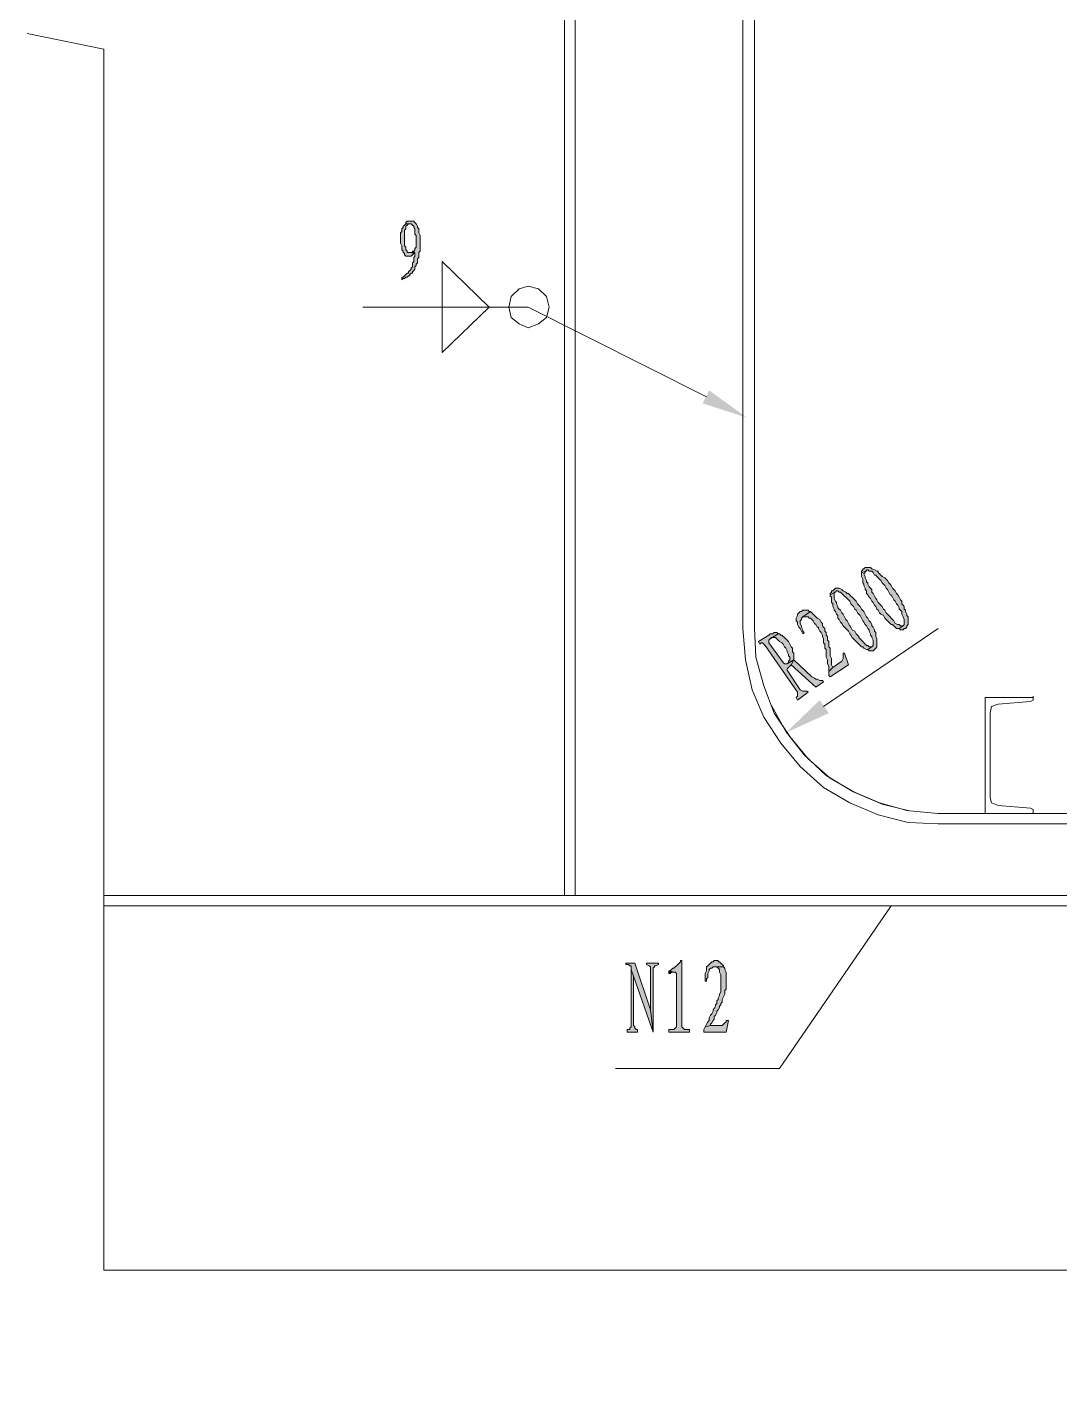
# Model space of a CAD drawing. Header units: millimetres. Extents: x 24 to 410, y 10 to 282.
# Drawn here: x 97.28 to 130.87, y 33.27 to 77.43 of the extents above; entities that cross this region are included whole.
import ezdxf

# ---------------------------------------------------------------- set-up
doc = ezdxf.new("R2010")
doc.units = ezdxf.units.MM

msp = doc.modelspace()

# ---------------------------------------------------------------- hatches: boundary and pattern name
h = msp.add_hatch(color=256)
h.dxf.hatch_style = 2
h.paths.add_polyline_path([(109.770333, 71.12), (109.643333, 71.12), (109.601, 71.077667), (109.601, 71.035333), (109.728, 71.035333), (109.770333, 71.035333), (109.812667, 70.993), (109.855, 70.950667), (109.855, 70.908333), (109.897333, 70.866), (109.897333, 70.696667), (109.939667, 70.654333), (109.939667, 70.273333), (109.897333, 70.231), (109.897333, 70.188667), (109.855, 70.146333), (109.812667, 70.146333), (109.897333, 70.104), (109.897333, 69.977), (109.855, 69.934667), (109.855, 69.807667), (109.812667, 69.765333), (109.812667, 69.638333), (109.770333, 69.596), (109.770333, 69.553667), (109.728, 69.511333), (109.685667, 69.469), (109.685667, 69.426667), (109.643333, 69.426667), (109.601, 69.384333), (109.558667, 69.342), (109.516333, 69.299667), (109.474, 69.299667), (109.474, 69.215), (109.516333, 69.257333), (109.558667, 69.257333), (109.601, 69.299667), (109.643333, 69.299667), (109.685667, 69.342), (109.728, 69.342), (109.728, 69.384333), (109.770333, 69.426667), (109.812667, 69.426667), (109.812667, 69.469), (109.855, 69.511333), (109.897333, 69.553667), (109.897333, 69.638333), (109.939667, 69.680667), (109.939667, 69.723), (109.982, 69.765333), (109.982, 69.892333), (110.024333, 69.934667), (110.024333, 70.104), (110.066667, 70.146333), (110.066667, 70.654333), (110.024333, 70.739), (110.024333, 70.866), (109.982, 70.908333), (109.982, 70.950667), (109.939667, 71.035333), (109.897333, 71.077667), (109.855, 71.12)])
h = msp.add_hatch(color=256)
h.dxf.hatch_style = 2
h.paths.add_polyline_path([(109.601, 71.035333), (109.558667, 70.993), (109.516333, 70.950667), (109.516333, 70.908333), (109.474, 70.866), (109.474, 70.781333), (109.431667, 70.739), (109.431667, 70.400333), (109.474, 70.315667), (109.474, 70.188667), (109.516333, 70.146333), (109.516333, 70.104), (109.558667, 70.061667), (109.558667, 70.019333), (109.601, 69.977), (109.685667, 69.977), (109.728, 69.977), (109.770333, 69.977), (109.812667, 70.019333), (109.855, 70.061667), (109.897333, 70.061667), (109.728, 70.104), (109.643333, 70.104), (109.643333, 70.146333), (109.601, 70.188667), (109.601, 70.273333), (109.558667, 70.315667), (109.558667, 70.823667), (109.601, 70.866), (109.601, 70.950667), (109.643333, 70.993), (109.685667, 71.035333), (109.728, 71.035333)])
h = msp.add_hatch(color=256)
h.dxf.hatch_style = 2
h.paths.add_polyline_path([(109.812667, 70.146333), (109.812667, 70.104), (109.770333, 70.104), (109.728, 70.104), (109.897333, 70.061667), (109.897333, 70.104)])
h = msp.add_hatch(color=256)
h.dxf.hatch_style = 2
h.paths.add_polyline_path([(119.464667, 65.616667), (120.692333, 64.727667), (119.253, 65.193333)])
h = msp.add_hatch(color=256)
h.dxf.hatch_style = 2
h.paths.add_polyline_path([(124.502333, 59.817), (124.46, 59.817), (124.46, 59.774667), (124.417667, 59.732333), (124.417667, 59.69), (124.587, 59.732333), (124.587, 59.774667), (124.629333, 59.774667), (124.671667, 59.732333), (124.756333, 59.732333), (124.798667, 59.69), (124.841, 59.605333), (124.883333, 59.605333), (124.925667, 59.563), (124.968, 59.520667), (125.010333, 59.478333), (125.052667, 59.436), (125.095, 59.351333), (125.137333, 59.309), (125.179667, 59.266667), (125.222, 59.182), (125.264333, 59.139667), (125.306667, 59.055), (125.349, 58.970333), (125.391333, 58.970333), (125.433667, 58.885667), (125.476, 58.801), (125.518333, 58.758667), (125.560667, 58.674), (125.603, 58.631667), (125.645333, 58.547), (125.645333, 58.504667), (125.687667, 58.462333), (125.73, 58.42), (125.73, 58.335333), (125.772333, 58.250667), (125.814667, 58.166), (125.814667, 57.996667), (125.772333, 57.954333), (125.645333, 57.869667), (125.687667, 57.827333), (125.772333, 57.827333), (125.814667, 57.869667), (125.857, 57.869667), (125.899333, 57.912), (125.899333, 57.954333), (125.941667, 57.996667), (125.941667, 58.250667), (125.899333, 58.293), (125.899333, 58.335333), (125.857, 58.42), (125.857, 58.462333), (125.814667, 58.504667), (125.814667, 58.589333), (125.772333, 58.631667), (125.73, 58.674), (125.73, 58.758667), (125.687667, 58.801), (125.645333, 58.885667), (125.603, 58.970333), (125.560667, 59.012667), (125.518333, 59.097333), (125.476, 59.139667), (125.433667, 59.182), (125.391333, 59.266667), (125.349, 59.309), (125.306667, 59.351333), (125.264333, 59.436), (125.222, 59.478333), (125.179667, 59.520667), (125.095, 59.563), (125.052667, 59.605333), (125.010333, 59.647667), (124.968, 59.69), (124.968, 59.732333), (124.925667, 59.732333), (124.841, 59.774667), (124.756333, 59.817), (124.714, 59.859333), (124.544667, 59.859333)])
h = msp.add_hatch(color=256)
h.dxf.hatch_style = 2
h.paths.add_polyline_path([(124.417667, 59.69), (124.417667, 59.563), (124.46, 59.478333), (124.46, 59.351333), (124.502333, 59.309), (124.502333, 59.266667), (124.544667, 59.182), (124.544667, 59.139667), (124.587, 59.097333), (124.587, 59.012667), (124.629333, 58.970333), (124.671667, 58.885667), (124.714, 58.843333), (124.756333, 58.758667), (124.798667, 58.716333), (124.841, 58.631667), (124.883333, 58.589333), (124.925667, 58.504667), (124.968, 58.462333), (125.010333, 58.377667), (125.052667, 58.335333), (125.137333, 58.293), (125.179667, 58.208333), (125.222, 58.166), (125.264333, 58.123667), (125.306667, 58.081333), (125.349, 58.039), (125.391333, 57.996667), (125.433667, 57.996667), (125.476, 57.954333), (125.518333, 57.912), (125.560667, 57.869667), (125.645333, 57.869667), (125.772333, 57.954333), (125.687667, 57.954333), (125.645333, 57.996667), (125.603, 57.996667), (125.518333, 58.039), (125.476, 58.123667), (125.433667, 58.166), (125.391333, 58.208333), (125.349, 58.250667), (125.306667, 58.293), (125.264333, 58.335333), (125.222, 58.377667), (125.179667, 58.462333), (125.137333, 58.504667), (125.095, 58.589333), (125.052667, 58.631667), (124.968, 58.716333), (124.925667, 58.801), (124.883333, 58.843333), (124.841, 58.928), (124.798667, 59.012667), (124.756333, 59.055), (124.756333, 59.139667), (124.714, 59.182), (124.671667, 59.224333), (124.629333, 59.309), (124.629333, 59.351333), (124.587, 59.393667), (124.587, 59.436), (124.544667, 59.520667), (124.544667, 59.563), (124.502333, 59.647667), (124.544667, 59.69), (124.544667, 59.732333), (124.587, 59.732333)])
h = msp.add_hatch(color=256)
h.dxf.hatch_style = 2
h.paths.add_polyline_path([(123.528667, 59.139667), (123.486333, 59.097333), (123.444, 59.097333), (123.444, 59.055), (123.401667, 59.012667), (123.401667, 58.970333), (123.571, 59.055), (123.613333, 59.097333), (123.655667, 59.097333), (123.698, 59.055), (123.740333, 59.055), (123.782667, 59.012667), (123.867333, 58.928), (123.909667, 58.885667), (123.952, 58.843333), (123.994333, 58.801), (124.036667, 58.758667), (124.079, 58.674), (124.121333, 58.631667), (124.163667, 58.589333), (124.206, 58.504667), (124.248333, 58.462333), (124.290667, 58.377667), (124.375333, 58.293), (124.417667, 58.208333), (124.46, 58.123667), (124.502333, 58.081333), (124.544667, 57.996667), (124.587, 57.954333), (124.629333, 57.869667), (124.671667, 57.827333), (124.671667, 57.785), (124.714, 57.700333), (124.714, 57.658), (124.756333, 57.615667), (124.756333, 57.573333), (124.798667, 57.488667), (124.798667, 57.319333), (124.756333, 57.277), (124.629333, 57.192333), (124.671667, 57.15), (124.798667, 57.15), (124.841, 57.192333), (124.883333, 57.234667), (124.925667, 57.277), (124.925667, 57.531), (124.883333, 57.615667), (124.883333, 57.742667), (124.841, 57.785), (124.841, 57.827333), (124.798667, 57.912), (124.756333, 57.954333), (124.756333, 57.996667), (124.714, 58.081333), (124.671667, 58.123667), (124.629333, 58.208333), (124.587, 58.250667), (124.544667, 58.335333), (124.502333, 58.42), (124.417667, 58.504667), (124.375333, 58.589333), (124.333, 58.631667), (124.290667, 58.674), (124.248333, 58.758667), (124.206, 58.801), (124.163667, 58.843333), (124.121333, 58.885667), (124.079, 58.928), (124.036667, 58.970333), (123.994333, 59.012667), (123.952, 59.012667), (123.909667, 59.055), (123.825, 59.097333), (123.782667, 59.139667), (123.698, 59.182), (123.571, 59.182)])
h = msp.add_hatch(color=256)
h.dxf.hatch_style = 2
h.paths.add_polyline_path([(123.401667, 58.970333), (123.401667, 58.928), (123.444, 58.885667), (123.444, 58.716333), (123.486333, 58.674), (123.486333, 58.589333), (123.528667, 58.504667), (123.528667, 58.462333), (123.571, 58.42), (123.613333, 58.335333), (123.655667, 58.293), (123.655667, 58.208333), (123.698, 58.166), (123.740333, 58.081333), (123.782667, 58.039), (123.825, 57.954333), (123.867333, 57.912), (123.952, 57.827333), (123.994333, 57.785), (124.036667, 57.700333), (124.079, 57.658), (124.121333, 57.573333), (124.163667, 57.531), (124.206, 57.488667), (124.248333, 57.446333), (124.290667, 57.404), (124.333, 57.361667), (124.375333, 57.319333), (124.417667, 57.277), (124.46, 57.277), (124.502333, 57.234667), (124.587, 57.192333), (124.629333, 57.192333), (124.756333, 57.277), (124.671667, 57.277), (124.629333, 57.319333), (124.587, 57.319333), (124.544667, 57.361667), (124.46, 57.446333), (124.417667, 57.488667), (124.375333, 57.531), (124.333, 57.573333), (124.333, 57.615667), (124.290667, 57.658), (124.248333, 57.700333), (124.206, 57.785), (124.121333, 57.827333), (124.079, 57.912), (124.036667, 57.954333), (123.994333, 58.039), (123.952, 58.123667), (123.909667, 58.166), (123.867333, 58.250667), (123.825, 58.335333), (123.782667, 58.377667), (123.740333, 58.462333), (123.698, 58.504667), (123.655667, 58.547), (123.655667, 58.589333), (123.613333, 58.674), (123.613333, 58.716333), (123.571, 58.758667), (123.528667, 58.843333), (123.528667, 59.055), (123.571, 59.055)])
h = msp.add_hatch(color=256)
h.dxf.hatch_style = 2
h.paths.add_polyline_path([(122.470333, 58.42), (122.428, 58.42), (122.385667, 58.377667), (122.343333, 58.335333), (122.343333, 58.293), (122.301, 58.208333), (122.301, 58.123667), (122.343333, 58.081333), (122.343333, 57.996667), (122.385667, 57.912), (122.428, 57.869667), (122.470333, 57.785), (122.512667, 57.700333), (122.555, 57.742667), (122.512667, 57.785), (122.512667, 57.827333), (122.470333, 57.912), (122.470333, 57.954333), (122.428, 58.039), (122.428, 58.123667), (122.470333, 58.166), (122.470333, 58.208333), (122.512667, 58.250667), (122.766667, 58.42), (122.724333, 58.42), (122.682, 58.462333), (122.512667, 58.462333)])
h = msp.add_hatch(color=256)
h.dxf.hatch_style = 2
h.paths.add_polyline_path([(122.766667, 58.42), (122.512667, 58.250667), (122.682, 58.250667), (122.724333, 58.208333), (122.766667, 58.208333), (122.809, 58.166), (122.851333, 58.123667), (122.893667, 58.039), (122.936, 57.996667), (122.978333, 57.912), (123.020667, 57.912), (123.020667, 57.869667), (123.063, 57.785), (123.105333, 57.742667), (123.147667, 57.658), (123.147667, 57.615667), (123.19, 57.531), (123.19, 57.404), (123.232333, 57.361667), (123.232333, 57.277), (123.232333, 57.234667), (123.274667, 57.192333), (123.274667, 56.938333), (123.317, 56.853667), (123.317, 56.726667), (123.359333, 56.642), (123.359333, 56.472667), (123.486333, 56.599667), (123.444, 56.684333), (123.444, 56.896), (123.401667, 56.980667), (123.401667, 57.234667), (123.359333, 57.277), (123.359333, 57.446333), (123.317, 57.488667), (123.317, 57.615667), (123.274667, 57.658), (123.274667, 57.742667), (123.232333, 57.785), (123.232333, 57.869667), (123.19, 57.912), (123.147667, 57.954333), (123.147667, 58.039), (123.105333, 58.081333), (123.063, 58.166), (122.978333, 58.208333), (122.936, 58.250667), (122.893667, 58.293), (122.851333, 58.335333), (122.809, 58.377667)])
h = msp.add_hatch(color=256)
h.dxf.hatch_style = 2
h.paths.add_polyline_path([(121.412, 57.658), (121.073333, 57.446333), (121.115667, 57.361667), (121.158, 57.404), (121.200333, 57.404), (121.242667, 57.361667), (121.285, 57.319333), (122.343333, 55.795333), (122.343333, 55.668333), (122.301, 55.626), (122.343333, 55.541333), (122.682, 55.795333), (122.639667, 55.837667), (122.512667, 55.837667), (122.428, 55.88), (122.004667, 56.515), (122.004667, 56.557333), (122.047, 56.599667), (122.089333, 56.642), (122.131667, 56.684333), (122.216333, 56.853667), (122.004667, 56.726667), (121.92, 56.726667), (121.877667, 56.769), (121.412, 57.404), (121.412, 57.488667), (121.454333, 57.531), (121.708333, 57.700333), (121.666, 57.742667), (121.581333, 57.742667), (121.539, 57.700333), (121.454333, 57.700333)])
h = msp.add_hatch(color=256)
h.dxf.hatch_style = 2
h.paths.add_polyline_path([(121.708333, 57.700333), (121.454333, 57.531), (121.496667, 57.573333), (121.623667, 57.573333), (121.666, 57.531), (121.708333, 57.488667), (121.750667, 57.446333), (121.835333, 57.404), (121.877667, 57.361667), (121.92, 57.277), (121.962333, 57.234667), (122.004667, 57.15), (122.004667, 57.107667), (122.047, 57.023), (122.047, 56.980667), (122.089333, 56.938333), (122.089333, 56.853667), (122.047, 56.811333), (122.047, 56.769), (122.004667, 56.726667), (122.216333, 56.853667), (122.216333, 56.980667), (122.216333, 57.065333), (122.174, 57.107667), (122.174, 57.234667), (122.131667, 57.277), (122.089333, 57.361667), (122.047, 57.446333), (122.004667, 57.488667), (121.92, 57.573333), (121.877667, 57.615667), (121.835333, 57.658), (121.793, 57.658), (121.750667, 57.700333)])
h = msp.add_hatch(color=256)
h.dxf.hatch_style = 2
h.paths.add_polyline_path([(123.867333, 57.065333), (123.825, 57.065333), (123.825, 56.980667), (123.825, 56.896), (123.782667, 56.811333), (123.486333, 56.599667), (123.359333, 56.472667), (123.359333, 56.345667), (123.401667, 56.303333), (123.994333, 56.684333)])
h = msp.add_hatch(color=256)
h.dxf.hatch_style = 2
h.paths.add_polyline_path([(122.216333, 56.853667), (122.131667, 56.684333), (122.936, 55.964667), (123.19, 56.134), (123.147667, 56.176333), (123.063, 56.176333), (122.978333, 56.218667), (122.936, 56.218667), (122.893667, 56.261), (122.809, 56.303333)])
h = msp.add_hatch(color=256)
h.dxf.hatch_style = 2
h.paths.add_polyline_path([(123.063, 55.541333), (123.359333, 55.118), (121.962333, 54.483)])
h = msp.add_hatch(color=256)
h.dxf.hatch_style = 2
h.paths.add_polyline_path([(117.051667, 46.99), (116.755333, 46.99), (116.755333, 46.947667), (116.84, 46.947667), (116.882333, 46.905333), (116.924667, 46.905333), (116.924667, 46.778333), (117.009333, 46.566667), (117.644333, 44.746333), (117.559667, 45.466)])
h = msp.add_hatch(color=256)
h.dxf.hatch_style = 2
h.paths.add_polyline_path([(117.813667, 46.99), (117.432667, 46.99), (117.432667, 46.947667), (117.517333, 46.905333), (117.559667, 46.863), (117.559667, 45.466), (117.644333, 44.746333), (117.644333, 46.820667), (117.686667, 46.863), (117.686667, 46.905333), (117.729, 46.905333), (117.813667, 46.947667)])
h = msp.add_hatch(color=256)
h.dxf.hatch_style = 2
h.paths.add_polyline_path([(118.575667, 47.074667), (118.533333, 47.074667), (118.533333, 47.032333), (118.491, 46.99), (118.448667, 46.947667), (118.406333, 46.905333), (118.364, 46.863), (118.321667, 46.820667), (118.279333, 46.820667), (118.237, 46.778333), (118.194667, 46.736), (118.152333, 46.736), (118.321667, 46.693667), (118.364, 46.693667), (118.406333, 46.651333), (118.406333, 44.915667), (118.364, 44.873333), (118.321667, 44.831), (118.152333, 44.831), (118.152333, 44.746333), (118.829667, 44.746333), (118.829667, 44.831), (118.660333, 44.831), (118.618, 44.873333), (118.575667, 44.915667)])
h = msp.add_hatch(color=256)
h.dxf.hatch_style = 2
h.paths.add_polyline_path([(119.676333, 47.074667), (119.634, 47.074667), (119.591667, 47.032333), (119.549333, 47.032333), (119.507, 46.99), (119.464667, 46.947667), (119.422333, 46.905333), (119.38, 46.863), (119.38, 46.736), (119.337667, 46.651333), (119.337667, 46.397333), (119.38, 46.397333), (119.38, 46.482), (119.422333, 46.524333), (119.422333, 46.651333), (119.464667, 46.736), (119.464667, 46.778333), (119.507, 46.820667), (119.549333, 46.820667), (119.591667, 46.863), (119.634, 46.863), (119.930333, 46.863), (119.930333, 46.905333), (119.888, 46.947667), (119.845667, 46.99), (119.803333, 47.032333), (119.761, 47.032333), (119.761, 47.074667)])
h = msp.add_hatch(color=256)
h.dxf.hatch_style = 2
h.paths.add_polyline_path([(119.930333, 46.863), (119.634, 46.863), (119.676333, 46.863), (119.718667, 46.863), (119.761, 46.820667), (119.803333, 46.778333), (119.803333, 46.693667), (119.845667, 46.609), (119.845667, 46.058667), (119.803333, 45.974), (119.803333, 45.931667), (119.761, 45.847), (119.761, 45.804667), (119.718667, 45.762333), (119.718667, 45.677667), (119.676333, 45.635333), (119.676333, 45.593), (119.634, 45.508333), (119.591667, 45.466), (119.591667, 45.423667), (119.549333, 45.339), (119.507, 45.296667), (119.464667, 45.212), (119.464667, 45.127333), (119.422333, 45.085), (119.38, 45.000333), (119.337667, 44.915667), (119.507, 44.958), (119.507, 45.000333), (119.549333, 45.042667), (119.591667, 45.127333), (119.634, 45.169667), (119.634, 45.254333), (119.676333, 45.296667), (119.718667, 45.381333), (119.718667, 45.423667), (119.761, 45.466), (119.803333, 45.550667), (119.803333, 45.593), (119.845667, 45.635333), (119.845667, 45.677667), (119.888, 45.72), (119.888, 45.804667), (119.930333, 45.889333), (119.972667, 45.974), (119.972667, 46.101), (120.015, 46.143333), (120.015, 46.693667), (119.972667, 46.778333), (119.972667, 46.820667)])
h = msp.add_hatch(color=256)
h.dxf.hatch_style = 2
h.paths.add_polyline_path([(116.924667, 46.778333), (116.924667, 44.915667), (116.882333, 44.873333), (116.882333, 44.831), (116.797667, 44.831), (116.797667, 44.746333), (117.136333, 44.746333), (117.136333, 44.831), (117.094, 44.831), (117.051667, 44.873333), (117.051667, 44.915667), (117.009333, 44.958), (117.009333, 46.566667)])
h = msp.add_hatch(color=256)
h.dxf.hatch_style = 2
h.paths.add_polyline_path([(118.152333, 46.736), (118.152333, 46.651333), (118.194667, 46.651333), (118.237, 46.693667), (118.321667, 46.693667)])
h = msp.add_hatch(color=256)
h.dxf.hatch_style = 2
h.paths.add_polyline_path([(120.099667, 45.127333), (120.015, 45.127333), (120.015, 45.085), (119.972667, 45.042667), (119.930333, 45.000333), (119.888, 44.958), (119.507, 44.958), (119.337667, 44.915667), (119.295333, 44.831), (119.295333, 44.746333), (120.015, 44.746333)])

# ---------------------------------------------------------------- linework, layer by layer
at = {"lineweight": 0}
for points in [[(114.765667, 49.191333), (114.765667, 135.509)], [(115.104333, 49.191333), (115.104333, 135.509)], [(120.565333, 90.889667), (120.565333, 57.869667), (120.65, 56.853667), (120.861667, 55.88), (121.242667, 54.991), (121.793, 54.144333), (122.428, 53.382333), (123.19, 52.705), (124.036667, 52.197), (124.968, 51.816), (125.941667, 51.562), (126.915333, 51.519667), (144.949333, 51.519667), (145.923, 51.562), (146.896667, 51.816), (147.828, 52.197), (148.674667, 52.705), (149.436667, 53.382333), (150.071667, 54.144333), (150.622, 54.991), (151.003, 55.88), (151.214667, 56.853667), (151.299333, 57.869667), (151.299333, 90.889667)], [(120.946333, 90.889667), (120.946333, 57.869667), (120.988667, 56.938333), (121.242667, 56.007), (121.581333, 55.118), (122.089333, 54.356), (122.682, 53.636333), (123.401667, 53.001333), (124.206, 52.535667), (125.095, 52.154667), (125.984, 51.943), (126.915333, 51.858333), (144.949333, 51.858333), (145.880667, 51.943), (146.812, 52.154667), (147.658667, 52.535667), (148.463, 53.001333), (149.182667, 53.636333), (149.775333, 54.356), (150.283333, 55.118), (150.664333, 56.007), (150.876, 56.938333), (150.960667, 57.869667), (150.960667, 90.889667)], [(97.282, 77.216), (99.779667, 76.708), (99.779667, 36.999333), (137.795, 36.999333), (138.345333, 40.978667), (139.530667, 33.274), (140.250333, 36.999333), (171.958, 36.999333)], [(110.786333, 68.326), (110.786333, 69.807667), (112.310333, 68.326)], [(119.38, 65.405), (113.580333, 68.326), (108.204, 68.326)], [(110.786333, 68.326), (110.786333, 66.844333), (112.310333, 68.326)], [(126.915333, 57.869667), (123.19, 55.329667)], [(130.005667, 55.626), (130.005667, 55.668333)], [(121.496667, 55.372), (121.962333, 54.525333), (122.555, 53.763333), (123.274667, 53.086), (124.121333, 52.578), (125.010333, 52.197), (125.941667, 51.943)], [(128.439333, 55.626), (130.005667, 55.626)], [(128.439333, 55.626), (128.439333, 51.858333)], [(129.921, 55.499), (128.862667, 55.414333), (128.651, 55.329667), (128.608667, 55.118)], [(129.921, 55.499), (130.005667, 55.541333), (130.005667, 55.626)], [(128.608667, 55.118), (128.608667, 52.366333)], [(128.608667, 52.366333), (128.651, 52.197), (128.862667, 52.112333)], [(128.862667, 52.112333), (129.921, 52.027667)], [(128.439333, 51.858333), (130.005667, 51.858333)], [(130.005667, 51.858333), (130.005667, 51.985333), (129.921, 52.027667)], [(171.958, 49.191333), (99.779667, 49.191333)], [(115.104333, 49.191333), (156.760333, 49.191333)], [(171.958, 48.852667), (99.779667, 48.852667)], [(121.750667, 43.561), (125.391333, 48.852667)], [(116.416667, 43.561), (121.750667, 43.561)]]:
    msp.add_lwpolyline(points, dxfattribs=at)
for points in [[(109.770333, 71.12), (109.643333, 71.12), (109.601, 71.077667), (109.601, 71.035333), (109.728, 71.035333), (109.770333, 71.035333), (109.812667, 70.993), (109.855, 70.950667), (109.855, 70.908333), (109.897333, 70.866), (109.897333, 70.696667), (109.939667, 70.654333), (109.939667, 70.273333), (109.897333, 70.231), (109.897333, 70.188667), (109.855, 70.146333), (109.812667, 70.146333), (109.897333, 70.104), (109.897333, 69.977), (109.855, 69.934667), (109.855, 69.807667), (109.812667, 69.765333), (109.812667, 69.638333), (109.770333, 69.596), (109.770333, 69.553667), (109.728, 69.511333), (109.685667, 69.469), (109.685667, 69.426667), (109.643333, 69.426667), (109.601, 69.384333), (109.558667, 69.342), (109.516333, 69.299667), (109.474, 69.299667), (109.474, 69.215), (109.516333, 69.257333), (109.558667, 69.257333), (109.601, 69.299667), (109.643333, 69.299667), (109.685667, 69.342), (109.728, 69.342), (109.728, 69.384333), (109.770333, 69.426667), (109.812667, 69.426667), (109.812667, 69.469), (109.855, 69.511333), (109.897333, 69.553667), (109.897333, 69.638333), (109.939667, 69.680667), (109.939667, 69.723), (109.982, 69.765333), (109.982, 69.892333), (110.024333, 69.934667), (110.024333, 70.104), (110.066667, 70.146333), (110.066667, 70.654333), (110.024333, 70.739), (110.024333, 70.866), (109.982, 70.908333), (109.982, 70.950667), (109.939667, 71.035333), (109.897333, 71.077667), (109.855, 71.12)], [(109.601, 71.035333), (109.558667, 70.993), (109.516333, 70.950667), (109.516333, 70.908333), (109.474, 70.866), (109.474, 70.781333), (109.431667, 70.739), (109.431667, 70.400333), (109.474, 70.315667), (109.474, 70.188667), (109.516333, 70.146333), (109.516333, 70.104), (109.558667, 70.061667), (109.558667, 70.019333), (109.601, 69.977), (109.685667, 69.977), (109.728, 69.977), (109.770333, 69.977), (109.812667, 70.019333), (109.855, 70.061667), (109.897333, 70.061667), (109.728, 70.104), (109.643333, 70.104), (109.643333, 70.146333), (109.601, 70.188667), (109.601, 70.273333), (109.558667, 70.315667), (109.558667, 70.823667), (109.601, 70.866), (109.601, 70.950667), (109.643333, 70.993), (109.685667, 71.035333), (109.728, 71.035333)], [(109.812667, 70.146333), (109.812667, 70.104), (109.770333, 70.104), (109.728, 70.104), (109.897333, 70.061667), (109.897333, 70.104)], [(114.257667, 68.326), (114.173, 68.664667), (113.919, 68.918667), (113.580333, 69.003333), (113.284, 68.918667), (113.03, 68.664667), (112.945333, 68.326), (113.03, 67.987333), (113.284, 67.775667), (113.580333, 67.648667), (113.919, 67.775667), (114.173, 67.987333)], [(124.502333, 59.817), (124.46, 59.817), (124.46, 59.774667), (124.417667, 59.732333), (124.417667, 59.69), (124.587, 59.732333), (124.587, 59.774667), (124.629333, 59.774667), (124.671667, 59.732333), (124.756333, 59.732333), (124.798667, 59.69), (124.841, 59.605333), (124.883333, 59.605333), (124.925667, 59.563), (124.968, 59.520667), (125.010333, 59.478333), (125.052667, 59.436), (125.095, 59.351333), (125.137333, 59.309), (125.179667, 59.266667), (125.222, 59.182), (125.264333, 59.139667), (125.306667, 59.055), (125.349, 58.970333), (125.391333, 58.970333), (125.433667, 58.885667), (125.476, 58.801), (125.518333, 58.758667), (125.560667, 58.674), (125.603, 58.631667), (125.645333, 58.547), (125.645333, 58.504667), (125.687667, 58.462333), (125.73, 58.42), (125.73, 58.335333), (125.772333, 58.250667), (125.814667, 58.166), (125.814667, 57.996667), (125.772333, 57.954333), (125.645333, 57.869667), (125.687667, 57.827333), (125.772333, 57.827333), (125.814667, 57.869667), (125.857, 57.869667), (125.899333, 57.912), (125.899333, 57.954333), (125.941667, 57.996667), (125.941667, 58.250667), (125.899333, 58.293), (125.899333, 58.335333), (125.857, 58.42), (125.857, 58.462333), (125.814667, 58.504667), (125.814667, 58.589333), (125.772333, 58.631667), (125.73, 58.674), (125.73, 58.758667), (125.687667, 58.801), (125.645333, 58.885667), (125.603, 58.970333), (125.560667, 59.012667), (125.518333, 59.097333), (125.476, 59.139667), (125.433667, 59.182), (125.391333, 59.266667), (125.349, 59.309), (125.306667, 59.351333), (125.264333, 59.436), (125.222, 59.478333), (125.179667, 59.520667), (125.095, 59.563), (125.052667, 59.605333), (125.010333, 59.647667), (124.968, 59.69), (124.968, 59.732333), (124.925667, 59.732333), (124.841, 59.774667), (124.756333, 59.817), (124.714, 59.859333), (124.544667, 59.859333)], [(124.417667, 59.69), (124.417667, 59.563), (124.46, 59.478333), (124.46, 59.351333), (124.502333, 59.309), (124.502333, 59.266667), (124.544667, 59.182), (124.544667, 59.139667), (124.587, 59.097333), (124.587, 59.012667), (124.629333, 58.970333), (124.671667, 58.885667), (124.714, 58.843333), (124.756333, 58.758667), (124.798667, 58.716333), (124.841, 58.631667), (124.883333, 58.589333), (124.925667, 58.504667), (124.968, 58.462333), (125.010333, 58.377667), (125.052667, 58.335333), (125.137333, 58.293), (125.179667, 58.208333), (125.222, 58.166), (125.264333, 58.123667), (125.306667, 58.081333), (125.349, 58.039), (125.391333, 57.996667), (125.433667, 57.996667), (125.476, 57.954333), (125.518333, 57.912), (125.560667, 57.869667), (125.645333, 57.869667), (125.772333, 57.954333), (125.687667, 57.954333), (125.645333, 57.996667), (125.603, 57.996667), (125.518333, 58.039), (125.476, 58.123667), (125.433667, 58.166), (125.391333, 58.208333), (125.349, 58.250667), (125.306667, 58.293), (125.264333, 58.335333), (125.222, 58.377667), (125.179667, 58.462333), (125.137333, 58.504667), (125.095, 58.589333), (125.052667, 58.631667), (124.968, 58.716333), (124.925667, 58.801), (124.883333, 58.843333), (124.841, 58.928), (124.798667, 59.012667), (124.756333, 59.055), (124.756333, 59.139667), (124.714, 59.182), (124.671667, 59.224333), (124.629333, 59.309), (124.629333, 59.351333), (124.587, 59.393667), (124.587, 59.436), (124.544667, 59.520667), (124.544667, 59.563), (124.502333, 59.647667), (124.544667, 59.69), (124.544667, 59.732333), (124.587, 59.732333)], [(123.528667, 59.139667), (123.486333, 59.097333), (123.444, 59.097333), (123.444, 59.055), (123.401667, 59.012667), (123.401667, 58.970333), (123.571, 59.055), (123.613333, 59.097333), (123.655667, 59.097333), (123.698, 59.055), (123.740333, 59.055), (123.782667, 59.012667), (123.867333, 58.928), (123.909667, 58.885667), (123.952, 58.843333), (123.994333, 58.801), (124.036667, 58.758667), (124.079, 58.674), (124.121333, 58.631667), (124.163667, 58.589333), (124.206, 58.504667), (124.248333, 58.462333), (124.290667, 58.377667), (124.375333, 58.293), (124.417667, 58.208333), (124.46, 58.123667), (124.502333, 58.081333), (124.544667, 57.996667), (124.587, 57.954333), (124.629333, 57.869667), (124.671667, 57.827333), (124.671667, 57.785), (124.714, 57.700333), (124.714, 57.658), (124.756333, 57.615667), (124.756333, 57.573333), (124.798667, 57.488667), (124.798667, 57.319333), (124.756333, 57.277), (124.629333, 57.192333), (124.671667, 57.15), (124.798667, 57.15), (124.841, 57.192333), (124.883333, 57.234667), (124.925667, 57.277), (124.925667, 57.531), (124.883333, 57.615667), (124.883333, 57.742667), (124.841, 57.785), (124.841, 57.827333), (124.798667, 57.912), (124.756333, 57.954333), (124.756333, 57.996667), (124.714, 58.081333), (124.671667, 58.123667), (124.629333, 58.208333), (124.587, 58.250667), (124.544667, 58.335333), (124.502333, 58.42), (124.417667, 58.504667), (124.375333, 58.589333), (124.333, 58.631667), (124.290667, 58.674), (124.248333, 58.758667), (124.206, 58.801), (124.163667, 58.843333), (124.121333, 58.885667), (124.079, 58.928), (124.036667, 58.970333), (123.994333, 59.012667), (123.952, 59.012667), (123.909667, 59.055), (123.825, 59.097333), (123.782667, 59.139667), (123.698, 59.182), (123.571, 59.182)], [(123.401667, 58.970333), (123.401667, 58.928), (123.444, 58.885667), (123.444, 58.716333), (123.486333, 58.674), (123.486333, 58.589333), (123.528667, 58.504667), (123.528667, 58.462333), (123.571, 58.42), (123.613333, 58.335333), (123.655667, 58.293), (123.655667, 58.208333), (123.698, 58.166), (123.740333, 58.081333), (123.782667, 58.039), (123.825, 57.954333), (123.867333, 57.912), (123.952, 57.827333), (123.994333, 57.785), (124.036667, 57.700333), (124.079, 57.658), (124.121333, 57.573333), (124.163667, 57.531), (124.206, 57.488667), (124.248333, 57.446333), (124.290667, 57.404), (124.333, 57.361667), (124.375333, 57.319333), (124.417667, 57.277), (124.46, 57.277), (124.502333, 57.234667), (124.587, 57.192333), (124.629333, 57.192333), (124.756333, 57.277), (124.671667, 57.277), (124.629333, 57.319333), (124.587, 57.319333), (124.544667, 57.361667), (124.46, 57.446333), (124.417667, 57.488667), (124.375333, 57.531), (124.333, 57.573333), (124.333, 57.615667), (124.290667, 57.658), (124.248333, 57.700333), (124.206, 57.785), (124.121333, 57.827333), (124.079, 57.912), (124.036667, 57.954333), (123.994333, 58.039), (123.952, 58.123667), (123.909667, 58.166), (123.867333, 58.250667), (123.825, 58.335333), (123.782667, 58.377667), (123.740333, 58.462333), (123.698, 58.504667), (123.655667, 58.547), (123.655667, 58.589333), (123.613333, 58.674), (123.613333, 58.716333), (123.571, 58.758667), (123.528667, 58.843333), (123.528667, 59.055), (123.571, 59.055)], [(122.470333, 58.42), (122.428, 58.42), (122.385667, 58.377667), (122.343333, 58.335333), (122.343333, 58.293), (122.301, 58.208333), (122.301, 58.123667), (122.343333, 58.081333), (122.343333, 57.996667), (122.385667, 57.912), (122.428, 57.869667), (122.470333, 57.785), (122.512667, 57.700333), (122.555, 57.742667), (122.512667, 57.785), (122.512667, 57.827333), (122.470333, 57.912), (122.470333, 57.954333), (122.428, 58.039), (122.428, 58.123667), (122.470333, 58.166), (122.470333, 58.208333), (122.512667, 58.250667), (122.766667, 58.42), (122.724333, 58.42), (122.682, 58.462333), (122.512667, 58.462333)], [(122.766667, 58.42), (122.512667, 58.250667), (122.682, 58.250667), (122.724333, 58.208333), (122.766667, 58.208333), (122.809, 58.166), (122.851333, 58.123667), (122.893667, 58.039), (122.936, 57.996667), (122.978333, 57.912), (123.020667, 57.912), (123.020667, 57.869667), (123.063, 57.785), (123.105333, 57.742667), (123.147667, 57.658), (123.147667, 57.615667), (123.19, 57.531), (123.19, 57.404), (123.232333, 57.361667), (123.232333, 57.277), (123.232333, 57.234667), (123.274667, 57.192333), (123.274667, 56.938333), (123.317, 56.853667), (123.317, 56.726667), (123.359333, 56.642), (123.359333, 56.472667), (123.486333, 56.599667), (123.444, 56.684333), (123.444, 56.896), (123.401667, 56.980667), (123.401667, 57.234667), (123.359333, 57.277), (123.359333, 57.446333), (123.317, 57.488667), (123.317, 57.615667), (123.274667, 57.658), (123.274667, 57.742667), (123.232333, 57.785), (123.232333, 57.869667), (123.19, 57.912), (123.147667, 57.954333), (123.147667, 58.039), (123.105333, 58.081333), (123.063, 58.166), (122.978333, 58.208333), (122.936, 58.250667), (122.893667, 58.293), (122.851333, 58.335333), (122.809, 58.377667)], [(121.412, 57.658), (121.073333, 57.446333), (121.115667, 57.361667), (121.158, 57.404), (121.200333, 57.404), (121.242667, 57.361667), (121.285, 57.319333), (122.343333, 55.795333), (122.343333, 55.668333), (122.301, 55.626), (122.343333, 55.541333), (122.682, 55.795333), (122.639667, 55.837667), (122.512667, 55.837667), (122.428, 55.88), (122.004667, 56.515), (122.004667, 56.557333), (122.047, 56.599667), (122.089333, 56.642), (122.131667, 56.684333), (122.216333, 56.853667), (122.004667, 56.726667), (121.92, 56.726667), (121.877667, 56.769), (121.412, 57.404), (121.412, 57.488667), (121.454333, 57.531), (121.708333, 57.700333), (121.666, 57.742667), (121.581333, 57.742667), (121.539, 57.700333), (121.454333, 57.700333)], [(121.708333, 57.700333), (121.454333, 57.531), (121.496667, 57.573333), (121.623667, 57.573333), (121.666, 57.531), (121.708333, 57.488667), (121.750667, 57.446333), (121.835333, 57.404), (121.877667, 57.361667), (121.92, 57.277), (121.962333, 57.234667), (122.004667, 57.15), (122.004667, 57.107667), (122.047, 57.023), (122.047, 56.980667), (122.089333, 56.938333), (122.089333, 56.853667), (122.047, 56.811333), (122.047, 56.769), (122.004667, 56.726667), (122.216333, 56.853667), (122.216333, 56.980667), (122.216333, 57.065333), (122.174, 57.107667), (122.174, 57.234667), (122.131667, 57.277), (122.089333, 57.361667), (122.047, 57.446333), (122.004667, 57.488667), (121.92, 57.573333), (121.877667, 57.615667), (121.835333, 57.658), (121.793, 57.658), (121.750667, 57.700333)], [(123.867333, 57.065333), (123.825, 57.065333), (123.825, 56.980667), (123.825, 56.896), (123.782667, 56.811333), (123.486333, 56.599667), (123.359333, 56.472667), (123.359333, 56.345667), (123.401667, 56.303333), (123.994333, 56.684333)], [(122.216333, 56.853667), (122.131667, 56.684333), (122.936, 55.964667), (123.19, 56.134), (123.147667, 56.176333), (123.063, 56.176333), (122.978333, 56.218667), (122.936, 56.218667), (122.893667, 56.261), (122.809, 56.303333)], [(117.051667, 46.99), (116.755333, 46.99), (116.755333, 46.947667), (116.84, 46.947667), (116.882333, 46.905333), (116.924667, 46.905333), (116.924667, 46.778333), (117.009333, 46.566667), (117.644333, 44.746333), (117.559667, 45.466)], [(117.813667, 46.99), (117.432667, 46.99), (117.432667, 46.947667), (117.517333, 46.905333), (117.559667, 46.863), (117.559667, 45.466), (117.644333, 44.746333), (117.644333, 46.820667), (117.686667, 46.863), (117.686667, 46.905333), (117.729, 46.905333), (117.813667, 46.947667)], [(118.575667, 47.074667), (118.533333, 47.074667), (118.533333, 47.032333), (118.491, 46.99), (118.448667, 46.947667), (118.406333, 46.905333), (118.364, 46.863), (118.321667, 46.820667), (118.279333, 46.820667), (118.237, 46.778333), (118.194667, 46.736), (118.152333, 46.736), (118.321667, 46.693667), (118.364, 46.693667), (118.406333, 46.651333), (118.406333, 44.915667), (118.364, 44.873333), (118.321667, 44.831), (118.152333, 44.831), (118.152333, 44.746333), (118.829667, 44.746333), (118.829667, 44.831), (118.660333, 44.831), (118.618, 44.873333), (118.575667, 44.915667)], [(119.676333, 47.074667), (119.634, 47.074667), (119.591667, 47.032333), (119.549333, 47.032333), (119.507, 46.99), (119.464667, 46.947667), (119.422333, 46.905333), (119.38, 46.863), (119.38, 46.736), (119.337667, 46.651333), (119.337667, 46.397333), (119.38, 46.397333), (119.38, 46.482), (119.422333, 46.524333), (119.422333, 46.651333), (119.464667, 46.736), (119.464667, 46.778333), (119.507, 46.820667), (119.549333, 46.820667), (119.591667, 46.863), (119.634, 46.863), (119.930333, 46.863), (119.930333, 46.905333), (119.888, 46.947667), (119.845667, 46.99), (119.803333, 47.032333), (119.761, 47.032333), (119.761, 47.074667)], [(119.930333, 46.863), (119.634, 46.863), (119.676333, 46.863), (119.718667, 46.863), (119.761, 46.820667), (119.803333, 46.778333), (119.803333, 46.693667), (119.845667, 46.609), (119.845667, 46.058667), (119.803333, 45.974), (119.803333, 45.931667), (119.761, 45.847), (119.761, 45.804667), (119.718667, 45.762333), (119.718667, 45.677667), (119.676333, 45.635333), (119.676333, 45.593), (119.634, 45.508333), (119.591667, 45.466), (119.591667, 45.423667), (119.549333, 45.339), (119.507, 45.296667), (119.464667, 45.212), (119.464667, 45.127333), (119.422333, 45.085), (119.38, 45.000333), (119.337667, 44.915667), (119.507, 44.958), (119.507, 45.000333), (119.549333, 45.042667), (119.591667, 45.127333), (119.634, 45.169667), (119.634, 45.254333), (119.676333, 45.296667), (119.718667, 45.381333), (119.718667, 45.423667), (119.761, 45.466), (119.803333, 45.550667), (119.803333, 45.593), (119.845667, 45.635333), (119.845667, 45.677667), (119.888, 45.72), (119.888, 45.804667), (119.930333, 45.889333), (119.972667, 45.974), (119.972667, 46.101), (120.015, 46.143333), (120.015, 46.693667), (119.972667, 46.778333), (119.972667, 46.820667)], [(116.924667, 46.778333), (116.924667, 44.915667), (116.882333, 44.873333), (116.882333, 44.831), (116.797667, 44.831), (116.797667, 44.746333), (117.136333, 44.746333), (117.136333, 44.831), (117.094, 44.831), (117.051667, 44.873333), (117.051667, 44.915667), (117.009333, 44.958), (117.009333, 46.566667)], [(118.152333, 46.736), (118.152333, 46.651333), (118.194667, 46.651333), (118.237, 46.693667), (118.321667, 46.693667)], [(120.099667, 45.127333), (120.015, 45.127333), (120.015, 45.085), (119.972667, 45.042667), (119.930333, 45.000333), (119.888, 44.958), (119.507, 44.958), (119.337667, 44.915667), (119.295333, 44.831), (119.295333, 44.746333), (120.015, 44.746333)]]:
    msp.add_lwpolyline(points, close=True, dxfattribs=at)

doc.saveas('drawing.dxf')
